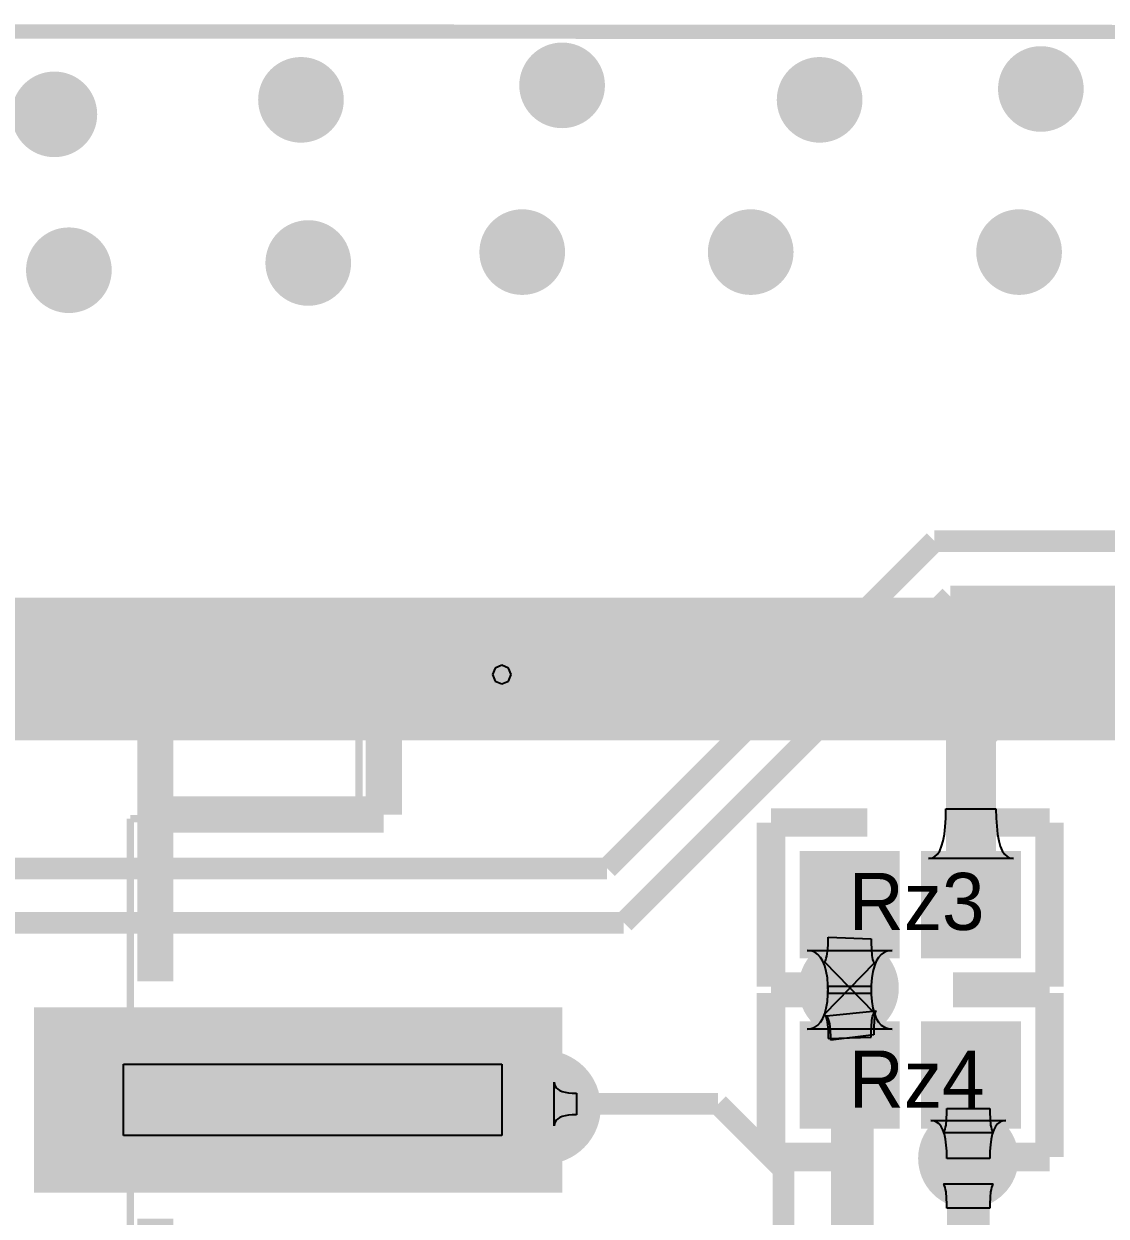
# Model space of a CAD drawing. Extents: x 53.3 to 135, y 28 to 125.4.
# Drawn here: x 81.88 to 89.46, y 96.47 to 104.83 of the extents above; entities that cross this region are included whole.
import ezdxf

# ---------------------------------------------------------------- set-up
doc = ezdxf.new("R2010")
doc.units = 0
doc.header["$MEASUREMENT"] = 0
for name, color, linetype in [('BOTTOMLAYER', 5, 'CONTINUOUS'), ('BOTTOMSOLDER', 6, 'CONTINUOUS'), ('MECHANICAL15', 56, 'CONTINUOUS'), ('MECHANICAL6', 56, 'CONTINUOUS'), ('MULTILAYER', 9, 'CONTINUOUS'), ('TOPLAYER', 1, 'CONTINUOUS'), ('TOPOVERLAY', 2, 'CONTINUOUS'), ('TOPPASTE', 8, 'CONTINUOUS'), ('TOPSOLDER', 216, 'CONTINUOUS')]:
    doc.layers.add(name, color=color, linetype=linetype)

msp = doc.modelspace()

# ---------------------------------------------------------------- linework, layer by layer
at = {"layer": 'BOTTOMLAYER'}
for p, q in [((87.499444, 97.874008), (87.847632, 97.909568)), ((87.505403, 97.86779), (87.499444, 97.874008)), ((87.510732, 97.859146), (87.505403, 97.86779)), ((87.515436, 97.848077), (87.510732, 97.859146)), ((87.519513, 97.83458), (87.515436, 97.848077)), ((87.522962, 97.818659), (87.519513, 97.83458)), ((87.833492, 97.839258), (87.831473, 97.795372)), ((87.83686, 97.872921), (87.833492, 97.839258)), ((87.839047, 97.885918), (87.83686, 97.872921)), ((87.841574, 97.896357), (87.839047, 97.885918)), ((87.844434, 97.904242), (87.841574, 97.896357)), ((87.847632, 97.909568), (87.844434, 97.904242)), ((87.525784, 97.800312), (87.522962, 97.818659)), ((87.530488, 97.730714), (87.525784, 97.800312)), ((87.831473, 97.795372), (87.8308, 97.741257)), ((87.5308, 97.702665), (87.530488, 97.730714)), ((87.8308, 97.741257), (87.5308, 97.702665)), ((88.323351, 96.690939), (88.318599, 96.697063)), ((88.318599, 96.697063), (88.668601, 96.697063)), ((88.327601, 96.682364), (88.323351, 96.690939)), ((88.33135, 96.671341), (88.327601, 96.682364)), ((88.334601, 96.657869), (88.33135, 96.671341)), ((88.65585, 96.671341), (88.652599, 96.657869)), ((88.659599, 96.682364), (88.65585, 96.671341)), ((88.663849, 96.690939), (88.659599, 96.682364)), ((88.668601, 96.697063), (88.663849, 96.690939)), ((88.337349, 96.641945), (88.334601, 96.657869)), ((88.343351, 96.553767), (88.337349, 96.641945)), ((88.64585, 96.602756), (88.643849, 96.553767)), ((88.649851, 96.641945), (88.64585, 96.602756)), ((88.652599, 96.657869), (88.649851, 96.641945)), ((88.3436, 96.525601), (88.343351, 96.553767)), ((88.6436, 96.525601), (88.3436, 96.525601)), ((88.643849, 96.553767), (88.6436, 96.525601))]:
    msp.add_line(p, q, dxfattribs=at)
for points, const_width in [([(85.4988, 104.394, 1), (85.7988, 104.394, 1)], 0.299999), ([(88.8516, 104.3686, 1), (89.1516, 104.3686, 1)], 0.299999), ([(83.67, 104.2924, 1), (83.97, 104.2924, 1)], 0.299999), ([(87.3022, 104.2924, 1), (87.6022, 104.2924, 1)], 0.299999), ([(81.9428, 104.1908, 1), (82.2428, 104.1908, 1)], 0.299999), ([(85.2194, 103.2256, 1), (85.5194, 103.2256, 1)], 0.299999), ([(86.8196, 103.2256, 1), (87.1196, 103.2256, 1)], 0.299999), ([(88.6992, 103.2256, 1), (88.9992, 103.2256, 1)], 0.299999), ([(83.7208, 103.1494, 1), (84.0208, 103.1494, 1)], 0.299999), ([(82.0444, 103.0986, 1), (82.3444, 103.0986, 1)], 0.299999), ([(87.530402, 98.0694, 1), (87.780398, 98.0694, 1)], 0.249999), ([(88.368602, 96.8756, 1), (88.618598, 96.8756, 1)], 0.249999)]:
    msp.add_lwpolyline(points, format="xyb", close=True, dxfattribs=dict(at, const_width=const_width))
for points, const_width in [([(80.1878, 100.3046), (90.456197, 100.3046)], 1.000001), ([(87.6808, 95.8342), (87.6808, 98.0694)], 0.299999), ([(88.4936, 95.2754), (88.4936, 96.8756)], 0.299999)]:
    msp.add_lwpolyline(points, dxfattribs=dict(at, const_width=const_width))
at = {"layer": 'BOTTOMSOLDER', "const_width": 0.351599}
for points in [[(87.479602, 98.0694, 1), (87.831198, 98.0694, 1)], [(88.317802, 96.8756, 1), (88.669398, 96.8756, 1)]]:
    msp.add_lwpolyline(points, format="xyb", close=True, dxfattribs=at)
at = {"layer": 'MECHANICAL15'}
for p, q in [((85.18048, 100.311224), (85.16146, 100.265306)), ((85.16146, 100.265306), (85.18048, 100.219388)), ((85.226398, 100.330244), (85.18048, 100.311224)), ((85.272316, 100.311224), (85.226398, 100.330244)), ((85.291336, 100.265306), (85.272316, 100.311224)), ((85.272316, 100.219388), (85.291336, 100.265306)), ((85.18048, 100.219388), (85.226398, 100.200369)), ((85.226398, 100.200369), (85.272316, 100.219388)), ((82.576416, 97.534806), (85.226398, 97.534806)), ((82.576416, 97.034782), (82.576416, 97.534806)), ((85.226398, 97.534806), (85.226398, 97.034782)), ((85.226398, 97.034782), (82.576416, 97.034782))]:
    msp.add_line(p, q, dxfattribs=at)
at = {"layer": 'MECHANICAL15', "const_width": 0.0508}
for points in [[(80.933315, 100.260963), (84.226044, 100.265306)], [(84.226044, 99.256088), (84.226044, 100.265306)], [(82.624168, 89.321132), (82.624168, 99.256088)], [(82.624168, 99.256088), (84.226044, 99.256088)]]:
    msp.add_lwpolyline(points, dxfattribs=at)
at = {"layer": 'MECHANICAL6'}
for points, const_width in [([(85.71992, 97.233588, 1), (85.319921, 97.233588, 1)], 0.399999), ([(85.219921, 97.233588, 1), (85.419921, 97.233588, 1)], 0.2), ([(85.61992, 97.233588, 1), (85.81992, 97.233588, 1)], 0.2)]:
    msp.add_lwpolyline(points, format="xyb", close=True, dxfattribs=dict(at, const_width=const_width))
at = {"layer": 'MULTILAYER'}
for points, const_width in [([(85.4988, 104.394, 1), (85.7988, 104.394, 1)], 0.299999), ([(88.8516, 104.3686, 1), (89.1516, 104.3686, 1)], 0.299999), ([(83.67, 104.2924, 1), (83.97, 104.2924, 1)], 0.299999), ([(87.3022, 104.2924, 1), (87.6022, 104.2924, 1)], 0.299999), ([(81.9428, 104.1908, 1), (82.2428, 104.1908, 1)], 0.299999), ([(85.2194, 103.2256, 1), (85.5194, 103.2256, 1)], 0.299999), ([(86.8196, 103.2256, 1), (87.1196, 103.2256, 1)], 0.299999), ([(88.6992, 103.2256, 1), (88.9992, 103.2256, 1)], 0.299999), ([(83.7208, 103.1494, 1), (84.0208, 103.1494, 1)], 0.299999), ([(82.0444, 103.0986, 1), (82.3444, 103.0986, 1)], 0.299999), ([(87.530402, 98.0694, 1), (87.780398, 98.0694, 1)], 0.249999), ([(88.368602, 96.8756, 1), (88.618598, 96.8756, 1)], 0.249999)]:
    msp.add_lwpolyline(points, format="xyb", close=True, dxfattribs=dict(at, const_width=const_width))
at = {"layer": 'TOPLAYER'}
for p, q in [((88.33232, 99.199553), (88.335978, 99.259052)), ((88.335978, 99.259052), (88.337197, 99.325552)), ((88.337197, 99.325552), (88.687199, 99.325552)), ((88.687199, 99.325552), (88.688418, 99.259052)), ((88.688418, 99.259052), (88.698174, 99.147053)), ((88.326222, 99.147053), (88.33232, 99.199553)), ((88.306709, 99.063053), (88.317685, 99.101552)), ((88.317685, 99.101552), (88.326222, 99.147053)), ((88.698174, 99.147053), (88.706711, 99.101552)), ((88.706711, 99.101552), (88.717686, 99.063053)), ((88.259148, 98.989553), (88.277441, 99.007054)), ((88.277441, 99.007054), (88.293296, 99.031552)), ((88.293296, 99.031552), (88.306709, 99.063053)), ((88.717686, 99.063053), (88.7311, 99.031552)), ((88.7311, 99.031552), (88.746955, 99.007054)), ((88.746955, 99.007054), (88.765248, 98.989553)), ((88.215246, 98.975553), (88.238416, 98.979053)), ((88.809149, 98.975553), (88.215246, 98.975553)), ((88.238416, 98.979053), (88.259148, 98.989553)), ((88.765248, 98.989553), (88.785979, 98.979053)), ((88.785979, 98.979053), (88.809149, 98.975553)), ((87.511123, 98.370494), (87.512197, 98.424322)), ((87.512197, 98.424322), (87.812197, 98.414116)), ((87.393165, 98.328648), (87.365246, 98.331647)), ((87.365246, 98.331647), (87.959148, 98.331647)), ((87.507897, 98.326412), (87.511123, 98.370494)), ((87.812197, 98.414116), (87.812428, 98.385909)), ((87.812428, 98.385909), (87.817945, 98.297761)), ((87.959148, 98.331647), (87.931229, 98.328648)), ((87.418149, 98.319648), (87.393165, 98.328648)), ((87.440191, 98.304647), (87.418149, 98.319648)), ((87.459294, 98.283646), (87.440191, 98.304647)), ((87.475459, 98.256649), (87.459294, 98.283646)), ((87.488685, 98.223647), (87.475459, 98.256649)), ((87.485319, 98.252628), (87.490427, 98.258836)), ((87.835189, 97.895689), (87.485319, 98.252628)), ((87.490427, 98.258836), (87.494996, 98.267479)), ((87.494996, 98.267479), (87.499027, 98.278559)), ((87.499027, 98.278559), (87.50252, 98.292074)), ((87.50252, 98.292074), (87.505479, 98.308025)), ((87.505479, 98.308025), (87.507897, 98.326412)), ((87.817945, 98.297761), (87.820475, 98.281894)), ((87.820475, 98.281894), (87.823464, 98.268495)), ((87.823464, 98.268495), (87.826911, 98.257566)), ((87.826911, 98.257566), (87.83082, 98.249105)), ((87.83082, 98.249105), (87.835189, 98.243111)), ((87.848935, 98.256649), (87.83571, 98.223647)), ((87.8651, 98.283646), (87.848935, 98.256649)), ((87.884203, 98.304647), (87.8651, 98.283646)), ((87.906245, 98.319648), (87.884203, 98.304647)), ((87.931229, 98.328648), (87.906245, 98.319648)), ((87.835189, 98.243111), (87.485319, 97.886172)), ((87.498972, 98.184647), (87.488685, 98.223647)), ((87.50632, 98.139649), (87.498972, 98.184647)), ((87.825423, 98.184647), (87.818074, 98.139649)), ((87.83571, 98.223647), (87.825423, 98.184647)), ((87.510727, 98.088648), (87.50632, 98.139649)), ((87.512197, 98.031648), (87.510727, 98.088648)), ((87.510727, 98.024752), (87.512197, 98.081752)), ((87.512197, 98.081752), (87.812197, 98.081752)), ((87.813667, 98.088648), (87.812197, 98.031648)), ((87.812197, 98.081752), (87.813667, 98.024752)), ((87.818074, 98.139649), (87.813667, 98.088648)), ((87.50632, 97.973751), (87.510727, 98.024752)), ((87.812197, 98.031648), (87.512197, 98.031648)), ((87.813667, 98.024752), (87.818074, 97.973751)), ((87.488685, 97.889753), (87.498972, 97.928753)), ((87.498972, 97.928753), (87.50632, 97.973751)), ((87.818074, 97.973751), (87.825423, 97.928753)), ((87.825423, 97.928753), (87.83571, 97.889753)), ((87.440191, 97.808753), (87.459294, 97.829754)), ((87.459294, 97.829754), (87.475459, 97.856751)), ((87.475459, 97.856751), (87.488685, 97.889753)), ((87.485319, 97.886172), (87.490427, 97.879964)), ((87.490427, 97.879964), (87.494996, 97.871321)), ((87.494996, 97.871321), (87.499027, 97.860241)), ((87.499027, 97.860241), (87.50252, 97.846726)), ((87.50252, 97.846726), (87.505479, 97.830775)), ((87.505479, 97.830775), (87.507897, 97.812388)), ((87.812428, 97.752891), (87.817945, 97.841039)), ((87.817945, 97.841039), (87.820475, 97.856906)), ((87.820475, 97.856906), (87.823464, 97.870305)), ((87.823464, 97.870305), (87.826911, 97.881234)), ((87.826911, 97.881234), (87.83082, 97.889695)), ((87.83082, 97.889695), (87.835189, 97.895689)), ((87.83571, 97.889753), (87.848935, 97.856751)), ((87.848935, 97.856751), (87.8651, 97.829754)), ((87.8651, 97.829754), (87.884203, 97.808753)), ((87.365246, 97.781753), (87.393165, 97.784752)), ((87.959148, 97.781753), (87.365246, 97.781753)), ((87.393165, 97.784752), (87.418149, 97.793752)), ((87.418149, 97.793752), (87.440191, 97.808753)), ((87.507897, 97.812388), (87.511123, 97.768306)), ((87.511123, 97.768306), (87.512197, 97.714478)), ((87.812197, 97.724684), (87.812428, 97.752891)), ((87.884203, 97.808753), (87.906245, 97.793752)), ((87.906245, 97.793752), (87.931229, 97.784752)), ((87.931229, 97.784752), (87.959148, 97.781753)), ((87.512197, 97.714478), (87.812197, 97.724684)), ((85.593707, 97.104599), (85.593707, 97.408601)), ((85.593707, 97.408601), (85.595257, 97.394161)), ((85.595257, 97.394161), (85.59991, 97.38124)), ((85.59991, 97.38124), (85.607662, 97.369841)), ((85.607662, 97.369841), (85.618516, 97.35996)), ((85.618516, 97.35996), (85.63247, 97.351601)), ((85.63247, 97.351601), (85.649524, 97.344761)), ((85.649524, 97.344761), (85.669681, 97.33944)), ((85.669681, 97.33944), (85.69294, 97.33564)), ((85.69294, 97.33564), (85.719298, 97.333361)), ((85.719298, 97.333361), (85.748757, 97.332602)), ((85.748757, 97.332602), (85.748757, 97.180598)), ((85.63247, 97.161599), (85.618516, 97.15324)), ((85.649524, 97.168439), (85.63247, 97.161599)), ((85.669681, 97.17376), (85.649524, 97.168439)), ((85.69294, 97.17756), (85.669681, 97.17376)), ((85.719298, 97.179839), (85.69294, 97.17756)), ((85.748757, 97.180598), (85.719298, 97.179839)), ((88.34135, 97.148444), (88.343351, 97.197433)), ((88.343351, 97.197433), (88.3436, 97.225599)), ((88.3436, 97.225599), (88.6436, 97.225599)), ((88.6436, 97.225599), (88.643849, 97.197433)), ((88.643849, 97.197433), (88.649851, 97.109255)), ((85.595257, 97.119039), (85.593707, 97.104599)), ((85.59991, 97.13196), (85.595257, 97.119039)), ((85.607662, 97.143359), (85.59991, 97.13196)), ((85.618516, 97.15324), (85.607662, 97.143359)), ((88.252678, 97.138244), (88.231353, 97.140895)), ((88.231353, 97.140895), (88.755847, 97.140895)), ((88.271761, 97.130283), (88.252678, 97.138244)), ((88.288599, 97.117019), (88.271761, 97.130283)), ((88.303191, 97.098447), (88.288599, 97.117019)), ((88.315538, 97.074571), (88.303191, 97.098447)), ((88.327601, 97.068836), (88.33135, 97.079859)), ((88.33135, 97.079859), (88.334601, 97.093331)), ((88.334601, 97.093331), (88.337349, 97.109255)), ((88.337349, 97.109255), (88.34135, 97.148444)), ((88.649851, 97.109255), (88.652599, 97.093331)), ((88.652599, 97.093331), (88.65585, 97.079859)), ((88.65585, 97.079859), (88.659599, 97.068836)), ((88.684009, 97.098447), (88.671662, 97.074571)), ((88.698601, 97.117019), (88.684009, 97.098447)), ((88.715439, 97.130283), (88.698601, 97.117019)), ((88.734522, 97.138244), (88.715439, 97.130283)), ((88.755847, 97.140895), (88.734522, 97.138244)), ((88.32564, 97.045389), (88.315538, 97.074571)), ((88.318599, 97.054137), (88.323351, 97.060261)), ((88.668601, 97.054137), (88.318599, 97.054137)), ((88.323351, 97.060261), (88.327601, 97.068836)), ((88.333499, 97.010901), (88.32564, 97.045389)), ((88.342478, 96.926006), (88.333499, 97.010901)), ((88.653701, 97.010901), (88.64809, 96.971107)), ((88.66156, 97.045389), (88.653701, 97.010901)), ((88.659599, 97.068836), (88.663849, 97.060261)), ((88.671662, 97.074571), (88.66156, 97.045389)), ((88.663849, 97.060261), (88.668601, 97.054137)), ((88.3436, 96.8756), (88.342478, 96.926006)), ((88.644722, 96.926006), (88.6436, 96.8756)), ((88.64809, 96.971107), (88.644722, 96.926006)), ((88.6436, 96.8756), (88.3436, 96.8756))]:
    msp.add_line(p, q, dxfattribs=at)
for points, const_width in [([(85.4988, 104.394, 1), (85.7988, 104.394, 1)], 0.299999), ([(88.8516, 104.3686, 1), (89.1516, 104.3686, 1)], 0.299999), ([(83.67, 104.2924, 1), (83.97, 104.2924, 1)], 0.299999), ([(87.3022, 104.2924, 1), (87.6022, 104.2924, 1)], 0.299999), ([(81.9428, 104.1908, 1), (82.2428, 104.1908, 1)], 0.299999), ([(85.2194, 103.2256, 1), (85.5194, 103.2256, 1)], 0.299999), ([(86.8196, 103.2256, 1), (87.1196, 103.2256, 1)], 0.299999), ([(88.6992, 103.2256, 1), (88.9992, 103.2256, 1)], 0.299999), ([(83.7208, 103.1494, 1), (84.0208, 103.1494, 1)], 0.299999), ([(82.0444, 103.0986, 1), (82.3444, 103.0986, 1)], 0.299999), ([(87.530402, 98.0694, 1), (87.780398, 98.0694, 1)], 0.249999), ([(88.368602, 96.8756, 1), (88.618598, 96.8756, 1)], 0.249999)]:
    msp.add_lwpolyline(points, format="xyb", close=True, dxfattribs=dict(at, const_width=const_width))
for points, const_width in [([(85.963798, 98.9076), (88.256598, 101.2004)], 0.152001), ([(88.256598, 101.2004), (92.430603, 101.2004)], 0.152001), ([(86.0806, 98.5266), (88.3666, 100.8126)], 0.152001), ([(88.3666, 100.8126), (91.1352, 100.8126)], 0.152001), ([(88.512198, 99.865998), (88.7222, 100.076)], 0.349999), ([(88.7222, 100.076), (90.456197, 100.076)], 0.349999), ([(88.512198, 98.6536), (88.512198, 99.865998)], 0.349999), ([(81.671198, 98.9076), (85.963798, 98.9076)], 0.152001), ([(87.662197, 97.4598), (87.662197, 98.6536)], 0.299999), ([(81.788, 98.5266), (86.0806, 98.5266)], 0.152001), ([(88.4936, 96.8756), (88.4936, 97.441202)], 0.299999), ([(83.799807, 97.284794), (83.828001, 97.2566)], 0.152001), ([(83.828001, 97.2566), (86.741, 97.2566)], 0.152001), ([(86.741, 97.2566), (87.1982, 96.7994)], 0.152001), ([(88.4936, 96.8756), (88.512198, 96.894198)], 0.299999), ([(87.1982, 91.3384), (87.1982, 96.7994)], 0.152001)]:
    msp.add_lwpolyline(points, dxfattribs=dict(at, const_width=const_width))
for points in [[(87.962196, 98.978601), (87.362198, 98.978601), (87.962196, 98.328599), (87.362198, 98.328599)], [(88.812197, 98.978601), (88.212198, 98.978601), (88.812197, 98.328599), (88.212198, 98.328599)], [(81.999811, 97.884793), (81.999811, 96.684795), (85.599803, 97.884793), (85.599803, 96.684795)], [(87.962196, 97.784801), (87.362198, 97.784801), (87.962196, 97.134799), (87.362198, 97.134799)], [(88.812197, 97.784801), (88.212198, 97.784801), (88.812197, 97.134799), (88.212198, 97.134799)]]:
    msp.add_solid(points, dxfattribs=at)
at = {"layer": 'TOPOVERLAY'}
for points, const_width in [([(75.85471, 104.775), (125.9586, 104.7496)], 0.1), ([(80.330954, 100.284788), (82.799809, 100.284788)], 0.254), ([(82.799809, 98.115933), (82.799809, 100.284788)], 0.254), ([(82.799809, 100.284788), (84.399806, 100.284788)], 0.254), ([(84.399806, 99.28479), (84.399806, 100.284788)], 0.254), ([(82.799809, 99.28479), (84.399806, 99.28479)], 0.254), ([(87.112201, 99.228603), (87.787201, 99.228603)], 0.2), ([(87.112201, 98.078602), (87.112201, 99.228603)], 0.2), ([(88.387199, 99.228603), (89.062199, 99.228603)], 0.2), ([(89.062199, 98.078602), (89.062199, 99.228603)], 0.2), ([(87.112201, 98.078602), (87.787201, 98.078602)], 0.2), ([(88.387199, 98.078602), (89.062199, 98.078602)], 0.2), ([(87.112201, 98.034803), (87.787201, 98.034803)], 0.2), ([(87.112201, 96.884802), (87.112201, 98.034803)], 0.2), ([(88.387199, 98.034803), (89.062199, 98.034803)], 0.2), ([(89.062199, 96.884802), (89.062199, 98.034803)], 0.2), ([(87.112201, 96.884802), (87.787201, 96.884802)], 0.2), ([(88.387199, 96.884802), (89.062199, 96.884802)], 0.2), ([(82.799809, 96.115937), (82.799809, 96.453655)], 0.254)]:
    msp.add_lwpolyline(points, dxfattribs=dict(at, const_width=const_width))
at = {"layer": 'TOPPASTE'}
for points in [[(87.962196, 98.978601), (87.362198, 98.978601), (87.962196, 98.328599), (87.362198, 98.328599)], [(88.812197, 98.978601), (88.212198, 98.978601), (88.812197, 98.328599), (88.212198, 98.328599)], [(81.999811, 97.884793), (81.999811, 96.684795), (85.599803, 97.884793), (85.599803, 96.684795)], [(87.962196, 97.784801), (87.362198, 97.784801), (87.962196, 97.134799), (87.362198, 97.134799)], [(88.812197, 97.784801), (88.212198, 97.784801), (88.812197, 97.134799), (88.212198, 97.134799)]]:
    msp.add_solid(points, dxfattribs=at)
at = {"layer": 'TOPSOLDER', "const_width": 0.351599}
for points in [[(87.479602, 98.0694, 1), (87.831198, 98.0694, 1)], [(88.317802, 96.8756, 1), (88.669398, 96.8756, 1)]]:
    msp.add_lwpolyline(points, format="xyb", close=True, dxfattribs=at)
at = {"layer": 'TOPSOLDER'}
for points in [[(88.012996, 99.029401), (87.311398, 99.029401), (88.012996, 98.277799), (87.311398, 98.277799)], [(88.862997, 99.029401), (88.161398, 99.029401), (88.862997, 98.277799), (88.161398, 98.277799)], [(81.949798, 97.934805), (81.949798, 96.634783), (85.649816, 97.934805), (85.649816, 96.634783)], [(88.012996, 97.835601), (87.311398, 97.835601), (88.012996, 97.083999), (87.311398, 97.083999)], [(88.862997, 97.835601), (88.161398, 97.835601), (88.862997, 97.083999), (88.161398, 97.083999)]]:
    msp.add_solid(points, dxfattribs=at)

# ---------------------------------------------------------------- texts
at = {"layer": 'TOPOVERLAY'}
for s, p in [('Rz3', (87.6554, 98.4758)), ('Rz4', (87.6554, 97.2312))]:
    msp.add_text(s, height=0.399999, dxfattribs=at).set_placement(p)

doc.saveas('drawing.dxf')
